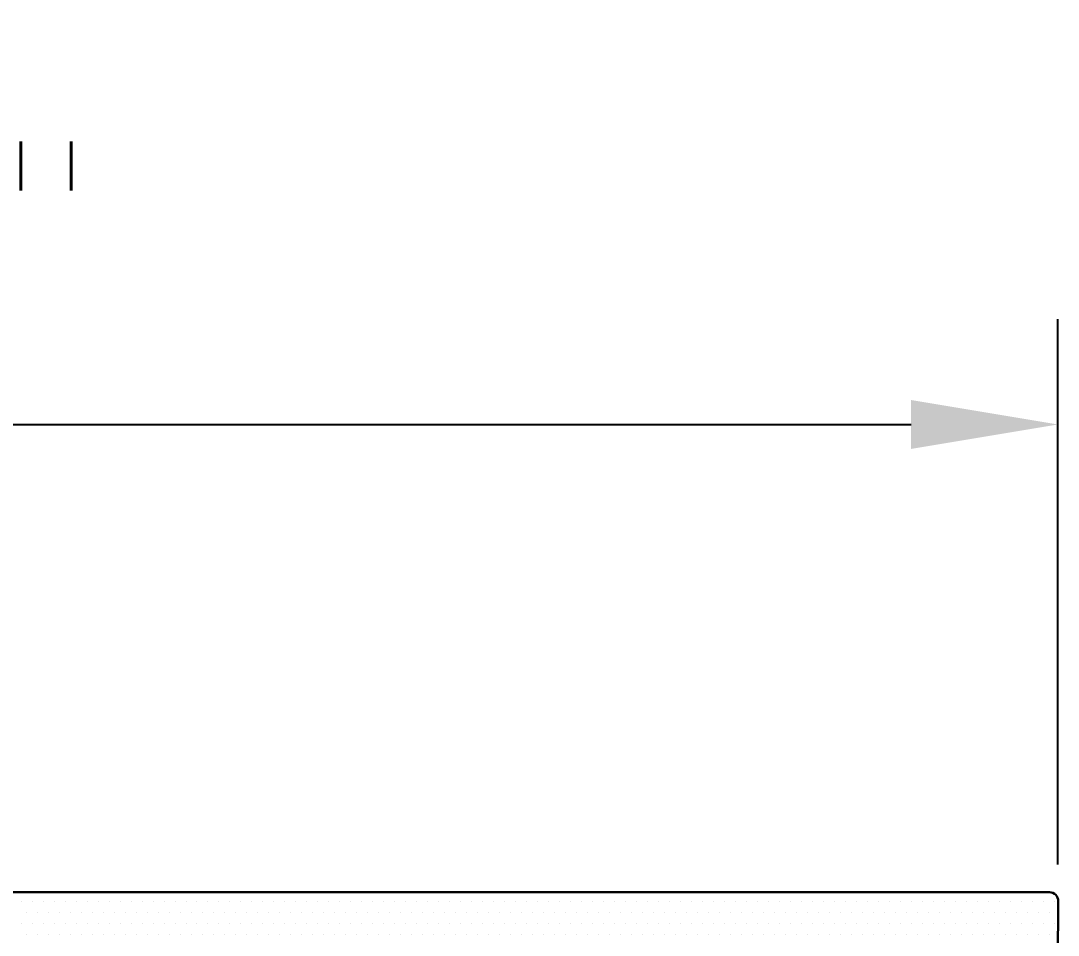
# Model space of a CAD drawing. Header units: inches. Extents: x 3.8 to 36.3, y 0.9 to 43.6.
# Drawn here: x 8.806 to 10.575, y 7.664 to 9.223 of the extents above; entities that cross this region are included whole.
import ezdxf

# ---------------------------------------------------------------- set-up
doc = ezdxf.new("R2010")
doc.units = ezdxf.units.IN
doc.header["$MEASUREMENT"] = 0
for name, color, linetype in [('R-ANNO-DIMS', 3, 'Continuous'), ('R-SWTS-DET1', 1, 'Continuous'), ('R-SWTS-PAT1', 5, 'Continuous')]:
    doc.layers.add(name, color=color, linetype=linetype)
doc.styles.add('SWTSTEXT', font='romans.shx')
doc.dimstyles.new('SWTSARCH', dxfattribs={"dimtxt": 0.25, "dimasz": 0.25, "dimexe": 0.179688, "dimexo": 0.0625, "dimgap": 0.125, "dimtad": 1, "dimtih": 1, "dimtoh": 1, "dimdec": 4, "dimzin": 4, "dimdsep": 46, "dimlunit": 4, "dimtxsty": 'SWTSTEXT', "dimcen": 0.1875, "dimdle": 0.179688, "dimclrd": 256, "dimclre": 256, "dimclrt": 256, "dimadec": 0, "dimazin": 1, "dimtfac": 1, "dimtdec": 4, "dimtofl": 0, "dimtmove": 0, "dimatfit": 3, "dimfxl": 0, "dimfrac": 2, "dimtolj": 1, "dimtzin": 4, "dimlwd": -1, "dimlwe": -1, "dimarcsym": 0})

# ---------------------------------------------------------------- blocks, each defined once
blk = doc.blocks.new('*D13')
at = {"layer": 'Defpoints', "color": 0}
for p in [(10.5737, 8.5343), (6.0737, 7.7218), (10.5737, 7.7217)]:
    blk.add_point(p, dxfattribs=at)
at = {"layer": 'R-ANNO-DIMS'}
for p, q in [((6.0737, 7.7843), (6.0737, 8.714)), ((10.5737, 7.7842), (10.5737, 8.714)), ((6.3237, 8.5343), (10.3237, 8.5343))]:
    blk.add_line(p, q, dxfattribs=at)
for points in [[(6.3237, 8.576), (6.3237, 8.4926), (6.0737, 8.5343)], [(10.3237, 8.576), (10.3237, 8.4926), (10.5737, 8.5343)]]:
    blk.add_solid(points, dxfattribs=at)
at = {"layer": 'R-ANNO-DIMS', "insert": (8.3237, 8.8498), "char_height": 0.25, "attachment_point": 5, "style": 'SWTSTEXT'}
blk.add_mtext('\\A1;4 1/2"', dxfattribs=at)

msp = doc.modelspace()

# ---------------------------------------------------------------- linework, layer by layer
at = {"layer": 'R-SWTS-DET1', "lineweight": 30}
for p, q in [((8.33969, 7.73679), (10.55959, 7.73679)), ((10.57459, 7.7217), (10.56255, 5.75187))]:
    msp.add_line(p, q, dxfattribs=at)
msp.add_arc((10.55959, 7.72179), 0.015, 359.64977, 90, dxfattribs=at)
at = {"layer": 'R-SWTS-PAT1'}
for p, q in [((8.80618, 7.72149), (8.80618, 7.72149)), ((8.82493, 7.72149), (8.82493, 7.72149)), ((8.84368, 7.72149), (8.84368, 7.72149)), ((8.86243, 7.72149), (8.86243, 7.72149)), ((8.88118, 7.72149), (8.88118, 7.72149)), ((8.89993, 7.72149), (8.89993, 7.72149)), ((8.91868, 7.72149), (8.91868, 7.72149)), ((8.93743, 7.72149), (8.93743, 7.72149)), ((8.95618, 7.72149), (8.95618, 7.72149)), ((8.97493, 7.72149), (8.97493, 7.72149)), ((8.99368, 7.72149), (8.99368, 7.72149)), ((9.01243, 7.72149), (9.01243, 7.72149)), ((9.03118, 7.72149), (9.03118, 7.72149)), ((9.04993, 7.72149), (9.04993, 7.72149)), ((9.06868, 7.72149), (9.06868, 7.72149)), ((9.08743, 7.72149), (9.08743, 7.72149)), ((9.10618, 7.72149), (9.10618, 7.72149)), ((9.12493, 7.72149), (9.12493, 7.72149)), ((9.14368, 7.72149), (9.14368, 7.72149)), ((9.16243, 7.72149), (9.16243, 7.72149)), ((9.18118, 7.72149), (9.18118, 7.72149)), ((9.19993, 7.72149), (9.19993, 7.72149)), ((9.21868, 7.72149), (9.21868, 7.72149)), ((9.23743, 7.72149), (9.23743, 7.72149)), ((9.25618, 7.72149), (9.25618, 7.72149)), ((9.27493, 7.72149), (9.27493, 7.72149)), ((9.29368, 7.72149), (9.29368, 7.72149)), ((9.31243, 7.72149), (9.31243, 7.72149)), ((9.33118, 7.72149), (9.33118, 7.72149)), ((9.34993, 7.72149), (9.34993, 7.72149)), ((9.36868, 7.72149), (9.36868, 7.72149)), ((9.38743, 7.72149), (9.38743, 7.72149)), ((9.40618, 7.72149), (9.40618, 7.72149)), ((9.42493, 7.72149), (9.42493, 7.72149)), ((9.44368, 7.72149), (9.44368, 7.72149)), ((9.46243, 7.72149), (9.46243, 7.72149)), ((9.48118, 7.72149), (9.48118, 7.72149)), ((9.49993, 7.72149), (9.49993, 7.72149)), ((9.51868, 7.72149), (9.51868, 7.72149)), ((9.53743, 7.72149), (9.53743, 7.72149)), ((9.55618, 7.72149), (9.55618, 7.72149)), ((9.57493, 7.72149), (9.57493, 7.72149)), ((9.59368, 7.72149), (9.59368, 7.72149)), ((9.61243, 7.72149), (9.61243, 7.72149)), ((9.63118, 7.72149), (9.63118, 7.72149)), ((9.64993, 7.72149), (9.64993, 7.72149)), ((9.66868, 7.72149), (9.66868, 7.72149)), ((9.68743, 7.72149), (9.68743, 7.72149)), ((9.70618, 7.72149), (9.70618, 7.72149)), ((9.72493, 7.72149), (9.72493, 7.72149)), ((9.74368, 7.72149), (9.74368, 7.72149)), ((9.76243, 7.72149), (9.76243, 7.72149)), ((9.78118, 7.72149), (9.78118, 7.72149)), ((9.79993, 7.72149), (9.79993, 7.72149)), ((9.81868, 7.72149), (9.81868, 7.72149)), ((9.83743, 7.72149), (9.83743, 7.72149)), ((9.85618, 7.72149), (9.85618, 7.72149)), ((9.87493, 7.72149), (9.87493, 7.72149)), ((9.89368, 7.72149), (9.89368, 7.72149)), ((9.91243, 7.72149), (9.91243, 7.72149)), ((9.93118, 7.72149), (9.93118, 7.72149)), ((9.94993, 7.72149), (9.94993, 7.72149)), ((9.96868, 7.72149), (9.96868, 7.72149)), ((9.98743, 7.72149), (9.98743, 7.72149)), ((10.00618, 7.72149), (10.00618, 7.72149)), ((10.02493, 7.72149), (10.02493, 7.72149)), ((10.04368, 7.72149), (10.04368, 7.72149)), ((10.06243, 7.72149), (10.06243, 7.72149)), ((10.08118, 7.72149), (10.08118, 7.72149)), ((10.09993, 7.72149), (10.09993, 7.72149)), ((10.11868, 7.72149), (10.11868, 7.72149)), ((10.13743, 7.72149), (10.13743, 7.72149)), ((10.15618, 7.72149), (10.15618, 7.72149)), ((10.17493, 7.72149), (10.17493, 7.72149)), ((10.19368, 7.72149), (10.19368, 7.72149)), ((10.21243, 7.72149), (10.21243, 7.72149)), ((10.23118, 7.72149), (10.23118, 7.72149)), ((10.24993, 7.72149), (10.24993, 7.72149)), ((10.26868, 7.72149), (10.26868, 7.72149)), ((10.28743, 7.72149), (10.28743, 7.72149)), ((10.30618, 7.72149), (10.30618, 7.72149)), ((10.32493, 7.72149), (10.32493, 7.72149)), ((10.34368, 7.72149), (10.34368, 7.72149)), ((10.36243, 7.72149), (10.36243, 7.72149)), ((10.38118, 7.72149), (10.38118, 7.72149)), ((10.39993, 7.72149), (10.39993, 7.72149)), ((10.41868, 7.72149), (10.41868, 7.72149)), ((10.43743, 7.72149), (10.43743, 7.72149)), ((10.45618, 7.72149), (10.45618, 7.72149)), ((10.47493, 7.72149), (10.47493, 7.72149)), ((10.49368, 7.72149), (10.49368, 7.72149)), ((10.51243, 7.72149), (10.51243, 7.72149)), ((10.53118, 7.72149), (10.53118, 7.72149)), ((10.54993, 7.72149), (10.54993, 7.72149)), ((10.56868, 7.72149), (10.56868, 7.72149)), ((8.81555, 7.70274), (8.81555, 7.70274)), ((8.8343, 7.70274), (8.8343, 7.70274)), ((8.85305, 7.70274), (8.85305, 7.70274)), ((8.8718, 7.70274), (8.8718, 7.70274)), ((8.89055, 7.70274), (8.89055, 7.70274)), ((8.9093, 7.70274), (8.9093, 7.70274)), ((8.92805, 7.70274), (8.92805, 7.70274)), ((8.9468, 7.70274), (8.9468, 7.70274)), ((8.96555, 7.70274), (8.96555, 7.70274)), ((8.9843, 7.70274), (8.9843, 7.70274)), ((9.00305, 7.70274), (9.00305, 7.70274)), ((9.0218, 7.70274), (9.0218, 7.70274)), ((9.04055, 7.70274), (9.04055, 7.70274)), ((9.0593, 7.70274), (9.0593, 7.70274)), ((9.07805, 7.70274), (9.07805, 7.70274)), ((9.0968, 7.70274), (9.0968, 7.70274)), ((9.11555, 7.70274), (9.11555, 7.70274)), ((9.1343, 7.70274), (9.1343, 7.70274)), ((9.15305, 7.70274), (9.15305, 7.70274)), ((9.1718, 7.70274), (9.1718, 7.70274)), ((9.19055, 7.70274), (9.19055, 7.70274)), ((9.2093, 7.70274), (9.2093, 7.70274)), ((9.22805, 7.70274), (9.22805, 7.70274)), ((9.2468, 7.70274), (9.2468, 7.70274)), ((9.26555, 7.70274), (9.26555, 7.70274)), ((9.2843, 7.70274), (9.2843, 7.70274)), ((9.30305, 7.70274), (9.30305, 7.70274)), ((9.3218, 7.70274), (9.3218, 7.70274)), ((9.34055, 7.70274), (9.34055, 7.70274)), ((9.3593, 7.70274), (9.3593, 7.70274)), ((9.37805, 7.70274), (9.37805, 7.70274)), ((9.3968, 7.70274), (9.3968, 7.70274)), ((9.41555, 7.70274), (9.41555, 7.70274)), ((9.4343, 7.70274), (9.4343, 7.70274)), ((9.45305, 7.70274), (9.45305, 7.70274)), ((9.4718, 7.70274), (9.4718, 7.70274)), ((9.49055, 7.70274), (9.49055, 7.70274)), ((9.5093, 7.70274), (9.5093, 7.70274)), ((9.52805, 7.70274), (9.52805, 7.70274)), ((9.5468, 7.70274), (9.5468, 7.70274)), ((9.56555, 7.70274), (9.56555, 7.70274)), ((9.5843, 7.70274), (9.5843, 7.70274)), ((9.60305, 7.70274), (9.60305, 7.70274)), ((9.6218, 7.70274), (9.6218, 7.70274)), ((9.64055, 7.70274), (9.64055, 7.70274)), ((9.6593, 7.70274), (9.6593, 7.70274)), ((9.67805, 7.70274), (9.67805, 7.70274)), ((9.6968, 7.70274), (9.6968, 7.70274)), ((9.71555, 7.70274), (9.71555, 7.70274)), ((9.7343, 7.70274), (9.7343, 7.70274)), ((9.75305, 7.70274), (9.75305, 7.70274)), ((9.7718, 7.70274), (9.7718, 7.70274)), ((9.79055, 7.70274), (9.79055, 7.70274)), ((9.8093, 7.70274), (9.8093, 7.70274)), ((9.82805, 7.70274), (9.82805, 7.70274)), ((9.8468, 7.70274), (9.8468, 7.70274)), ((9.86555, 7.70274), (9.86555, 7.70274)), ((9.8843, 7.70274), (9.8843, 7.70274)), ((9.90305, 7.70274), (9.90305, 7.70274)), ((9.9218, 7.70274), (9.9218, 7.70274)), ((9.94055, 7.70274), (9.94055, 7.70274)), ((9.9593, 7.70274), (9.9593, 7.70274)), ((9.97805, 7.70274), (9.97805, 7.70274)), ((9.9968, 7.70274), (9.9968, 7.70274)), ((10.01555, 7.70274), (10.01555, 7.70274)), ((10.0343, 7.70274), (10.0343, 7.70274)), ((10.05305, 7.70274), (10.05305, 7.70274)), ((10.0718, 7.70274), (10.0718, 7.70274)), ((10.09055, 7.70274), (10.09055, 7.70274)), ((10.1093, 7.70274), (10.1093, 7.70274)), ((10.12805, 7.70274), (10.12805, 7.70274)), ((10.1468, 7.70274), (10.1468, 7.70274)), ((10.16555, 7.70274), (10.16555, 7.70274)), ((10.1843, 7.70274), (10.1843, 7.70274)), ((10.20305, 7.70274), (10.20305, 7.70274)), ((10.2218, 7.70274), (10.2218, 7.70274)), ((10.24055, 7.70274), (10.24055, 7.70274)), ((10.2593, 7.70274), (10.2593, 7.70274)), ((10.27805, 7.70274), (10.27805, 7.70274)), ((10.2968, 7.70274), (10.2968, 7.70274)), ((10.31555, 7.70274), (10.31555, 7.70274)), ((10.3343, 7.70274), (10.3343, 7.70274)), ((10.35305, 7.70274), (10.35305, 7.70274)), ((10.3718, 7.70274), (10.3718, 7.70274)), ((10.39055, 7.70274), (10.39055, 7.70274)), ((10.4093, 7.70274), (10.4093, 7.70274)), ((10.42805, 7.70274), (10.42805, 7.70274)), ((10.4468, 7.70274), (10.4468, 7.70274)), ((10.46555, 7.70274), (10.46555, 7.70274)), ((10.4843, 7.70274), (10.4843, 7.70274)), ((10.50305, 7.70274), (10.50305, 7.70274)), ((10.5218, 7.70274), (10.5218, 7.70274)), ((10.54055, 7.70274), (10.54055, 7.70274)), ((10.5593, 7.70274), (10.5593, 7.70274)), ((8.80618, 7.68399), (8.80618, 7.68399)), ((8.82493, 7.68399), (8.82493, 7.68399)), ((8.84368, 7.68399), (8.84368, 7.68399)), ((8.86243, 7.68399), (8.86243, 7.68399)), ((8.88118, 7.68399), (8.88118, 7.68399)), ((8.89993, 7.68399), (8.89993, 7.68399)), ((8.91868, 7.68399), (8.91868, 7.68399)), ((8.93743, 7.68399), (8.93743, 7.68399)), ((8.95618, 7.68399), (8.95618, 7.68399)), ((8.97493, 7.68399), (8.97493, 7.68399)), ((8.99368, 7.68399), (8.99368, 7.68399)), ((9.01243, 7.68399), (9.01243, 7.68399)), ((9.03118, 7.68399), (9.03118, 7.68399)), ((9.04993, 7.68399), (9.04993, 7.68399)), ((9.06868, 7.68399), (9.06868, 7.68399)), ((9.08743, 7.68399), (9.08743, 7.68399)), ((9.10618, 7.68399), (9.10618, 7.68399)), ((9.12493, 7.68399), (9.12493, 7.68399)), ((9.14368, 7.68399), (9.14368, 7.68399)), ((9.16243, 7.68399), (9.16243, 7.68399)), ((9.18118, 7.68399), (9.18118, 7.68399)), ((9.19993, 7.68399), (9.19993, 7.68399)), ((9.21868, 7.68399), (9.21868, 7.68399)), ((9.23743, 7.68399), (9.23743, 7.68399)), ((9.25618, 7.68399), (9.25618, 7.68399)), ((9.27493, 7.68399), (9.27493, 7.68399)), ((9.29368, 7.68399), (9.29368, 7.68399)), ((9.31243, 7.68399), (9.31243, 7.68399)), ((9.33118, 7.68399), (9.33118, 7.68399)), ((9.34993, 7.68399), (9.34993, 7.68399)), ((9.36868, 7.68399), (9.36868, 7.68399)), ((9.38743, 7.68399), (9.38743, 7.68399)), ((9.40618, 7.68399), (9.40618, 7.68399)), ((9.42493, 7.68399), (9.42493, 7.68399)), ((9.44368, 7.68399), (9.44368, 7.68399)), ((9.46243, 7.68399), (9.46243, 7.68399)), ((9.48118, 7.68399), (9.48118, 7.68399)), ((9.49993, 7.68399), (9.49993, 7.68399)), ((9.51868, 7.68399), (9.51868, 7.68399)), ((9.53743, 7.68399), (9.53743, 7.68399)), ((9.55618, 7.68399), (9.55618, 7.68399)), ((9.57493, 7.68399), (9.57493, 7.68399)), ((9.59368, 7.68399), (9.59368, 7.68399)), ((9.61243, 7.68399), (9.61243, 7.68399)), ((9.63118, 7.68399), (9.63118, 7.68399)), ((9.64993, 7.68399), (9.64993, 7.68399)), ((9.66868, 7.68399), (9.66868, 7.68399)), ((9.68743, 7.68399), (9.68743, 7.68399)), ((9.70618, 7.68399), (9.70618, 7.68399)), ((9.72493, 7.68399), (9.72493, 7.68399)), ((9.74368, 7.68399), (9.74368, 7.68399)), ((9.76243, 7.68399), (9.76243, 7.68399)), ((9.78118, 7.68399), (9.78118, 7.68399)), ((9.79993, 7.68399), (9.79993, 7.68399)), ((9.81868, 7.68399), (9.81868, 7.68399)), ((9.83743, 7.68399), (9.83743, 7.68399)), ((9.85618, 7.68399), (9.85618, 7.68399)), ((9.87493, 7.68399), (9.87493, 7.68399)), ((9.89368, 7.68399), (9.89368, 7.68399)), ((9.91243, 7.68399), (9.91243, 7.68399)), ((9.93118, 7.68399), (9.93118, 7.68399)), ((9.94993, 7.68399), (9.94993, 7.68399)), ((9.96868, 7.68399), (9.96868, 7.68399)), ((9.98743, 7.68399), (9.98743, 7.68399)), ((10.00618, 7.68399), (10.00618, 7.68399)), ((10.02493, 7.68399), (10.02493, 7.68399)), ((10.04368, 7.68399), (10.04368, 7.68399)), ((10.06243, 7.68399), (10.06243, 7.68399)), ((10.08118, 7.68399), (10.08118, 7.68399)), ((10.09993, 7.68399), (10.09993, 7.68399)), ((10.11868, 7.68399), (10.11868, 7.68399)), ((10.13743, 7.68399), (10.13743, 7.68399)), ((10.15618, 7.68399), (10.15618, 7.68399)), ((10.17493, 7.68399), (10.17493, 7.68399)), ((10.19368, 7.68399), (10.19368, 7.68399)), ((10.21243, 7.68399), (10.21243, 7.68399)), ((10.23118, 7.68399), (10.23118, 7.68399)), ((10.24993, 7.68399), (10.24993, 7.68399)), ((10.26868, 7.68399), (10.26868, 7.68399)), ((10.28743, 7.68399), (10.28743, 7.68399)), ((10.30618, 7.68399), (10.30618, 7.68399)), ((10.32493, 7.68399), (10.32493, 7.68399)), ((10.34368, 7.68399), (10.34368, 7.68399)), ((10.36243, 7.68399), (10.36243, 7.68399)), ((10.38118, 7.68399), (10.38118, 7.68399)), ((10.39993, 7.68399), (10.39993, 7.68399)), ((10.41868, 7.68399), (10.41868, 7.68399)), ((10.43743, 7.68399), (10.43743, 7.68399)), ((10.45618, 7.68399), (10.45618, 7.68399)), ((10.47493, 7.68399), (10.47493, 7.68399)), ((10.49368, 7.68399), (10.49368, 7.68399)), ((10.51243, 7.68399), (10.51243, 7.68399)), ((10.53118, 7.68399), (10.53118, 7.68399)), ((10.54993, 7.68399), (10.54993, 7.68399)), ((10.56868, 7.68399), (10.56868, 7.68399)), ((8.81555, 7.66524), (8.81555, 7.66524)), ((8.8343, 7.66524), (8.8343, 7.66524)), ((8.85305, 7.66524), (8.85305, 7.66524)), ((8.8718, 7.66524), (8.8718, 7.66524)), ((8.89055, 7.66524), (8.89055, 7.66524)), ((8.9093, 7.66524), (8.9093, 7.66524)), ((8.92805, 7.66524), (8.92805, 7.66524)), ((8.9468, 7.66524), (8.9468, 7.66524)), ((8.96555, 7.66524), (8.96555, 7.66524)), ((8.9843, 7.66524), (8.9843, 7.66524)), ((9.00305, 7.66524), (9.00305, 7.66524)), ((9.0218, 7.66524), (9.0218, 7.66524)), ((9.04055, 7.66524), (9.04055, 7.66524)), ((9.0593, 7.66524), (9.0593, 7.66524)), ((9.07805, 7.66524), (9.07805, 7.66524)), ((9.0968, 7.66524), (9.0968, 7.66524)), ((9.11555, 7.66524), (9.11555, 7.66524)), ((9.1343, 7.66524), (9.1343, 7.66524)), ((9.15305, 7.66524), (9.15305, 7.66524)), ((9.1718, 7.66524), (9.1718, 7.66524)), ((9.19055, 7.66524), (9.19055, 7.66524)), ((9.2093, 7.66524), (9.2093, 7.66524)), ((9.22805, 7.66524), (9.22805, 7.66524)), ((9.2468, 7.66524), (9.2468, 7.66524)), ((9.26555, 7.66524), (9.26555, 7.66524)), ((9.2843, 7.66524), (9.2843, 7.66524)), ((9.30305, 7.66524), (9.30305, 7.66524)), ((9.3218, 7.66524), (9.3218, 7.66524)), ((9.34055, 7.66524), (9.34055, 7.66524)), ((9.3593, 7.66524), (9.3593, 7.66524)), ((9.37805, 7.66524), (9.37805, 7.66524)), ((9.3968, 7.66524), (9.3968, 7.66524)), ((9.41555, 7.66524), (9.41555, 7.66524)), ((9.4343, 7.66524), (9.4343, 7.66524)), ((9.45305, 7.66524), (9.45305, 7.66524)), ((9.4718, 7.66524), (9.4718, 7.66524)), ((9.49055, 7.66524), (9.49055, 7.66524)), ((9.5093, 7.66524), (9.5093, 7.66524)), ((9.52805, 7.66524), (9.52805, 7.66524)), ((9.5468, 7.66524), (9.5468, 7.66524)), ((9.56555, 7.66524), (9.56555, 7.66524)), ((9.5843, 7.66524), (9.5843, 7.66524)), ((9.60305, 7.66524), (9.60305, 7.66524)), ((9.6218, 7.66524), (9.6218, 7.66524)), ((9.64055, 7.66524), (9.64055, 7.66524)), ((9.6593, 7.66524), (9.6593, 7.66524)), ((9.67805, 7.66524), (9.67805, 7.66524)), ((9.6968, 7.66524), (9.6968, 7.66524)), ((9.71555, 7.66524), (9.71555, 7.66524)), ((9.7343, 7.66524), (9.7343, 7.66524)), ((9.75305, 7.66524), (9.75305, 7.66524)), ((9.7718, 7.66524), (9.7718, 7.66524)), ((9.79055, 7.66524), (9.79055, 7.66524)), ((9.8093, 7.66524), (9.8093, 7.66524)), ((9.82805, 7.66524), (9.82805, 7.66524)), ((9.8468, 7.66524), (9.8468, 7.66524)), ((9.86555, 7.66524), (9.86555, 7.66524)), ((9.8843, 7.66524), (9.8843, 7.66524)), ((9.90305, 7.66524), (9.90305, 7.66524)), ((9.9218, 7.66524), (9.9218, 7.66524)), ((9.94055, 7.66524), (9.94055, 7.66524)), ((9.9593, 7.66524), (9.9593, 7.66524)), ((9.97805, 7.66524), (9.97805, 7.66524)), ((9.9968, 7.66524), (9.9968, 7.66524)), ((10.01555, 7.66524), (10.01555, 7.66524)), ((10.0343, 7.66524), (10.0343, 7.66524)), ((10.05305, 7.66524), (10.05305, 7.66524)), ((10.0718, 7.66524), (10.0718, 7.66524)), ((10.09055, 7.66524), (10.09055, 7.66524)), ((10.1093, 7.66524), (10.1093, 7.66524)), ((10.12805, 7.66524), (10.12805, 7.66524)), ((10.1468, 7.66524), (10.1468, 7.66524)), ((10.16555, 7.66524), (10.16555, 7.66524)), ((10.1843, 7.66524), (10.1843, 7.66524)), ((10.20305, 7.66524), (10.20305, 7.66524)), ((10.2218, 7.66524), (10.2218, 7.66524)), ((10.24055, 7.66524), (10.24055, 7.66524)), ((10.2593, 7.66524), (10.2593, 7.66524)), ((10.27805, 7.66524), (10.27805, 7.66524)), ((10.2968, 7.66524), (10.2968, 7.66524)), ((10.31555, 7.66524), (10.31555, 7.66524)), ((10.3343, 7.66524), (10.3343, 7.66524)), ((10.35305, 7.66524), (10.35305, 7.66524)), ((10.3718, 7.66524), (10.3718, 7.66524)), ((10.39055, 7.66524), (10.39055, 7.66524)), ((10.4093, 7.66524), (10.4093, 7.66524)), ((10.42805, 7.66524), (10.42805, 7.66524)), ((10.4468, 7.66524), (10.4468, 7.66524)), ((10.46555, 7.66524), (10.46555, 7.66524)), ((10.4843, 7.66524), (10.4843, 7.66524)), ((10.50305, 7.66524), (10.50305, 7.66524)), ((10.5218, 7.66524), (10.5218, 7.66524)), ((10.54055, 7.66524), (10.54055, 7.66524)), ((10.5593, 7.66524), (10.5593, 7.66524))]:
    msp.add_line(p, q, dxfattribs=at)

# ---------------------------------------------------------------- dimensions: what is measured, and where the dimension line sits
at = {"layer": 'R-ANNO-DIMS'}
dim = msp.add_linear_dim(base=(10.57365, 8.53429), p1=(6.07375, 7.72179), p2=(10.57365, 7.7217), dimstyle='SWTSARCH', dxfattribs=at)
dim.commit()
dim.dimension.update_dxf_attribs({"geometry": '*D13', "text_midpoint": (8.3237, 8.84977)})

doc.saveas('drawing.dxf')
